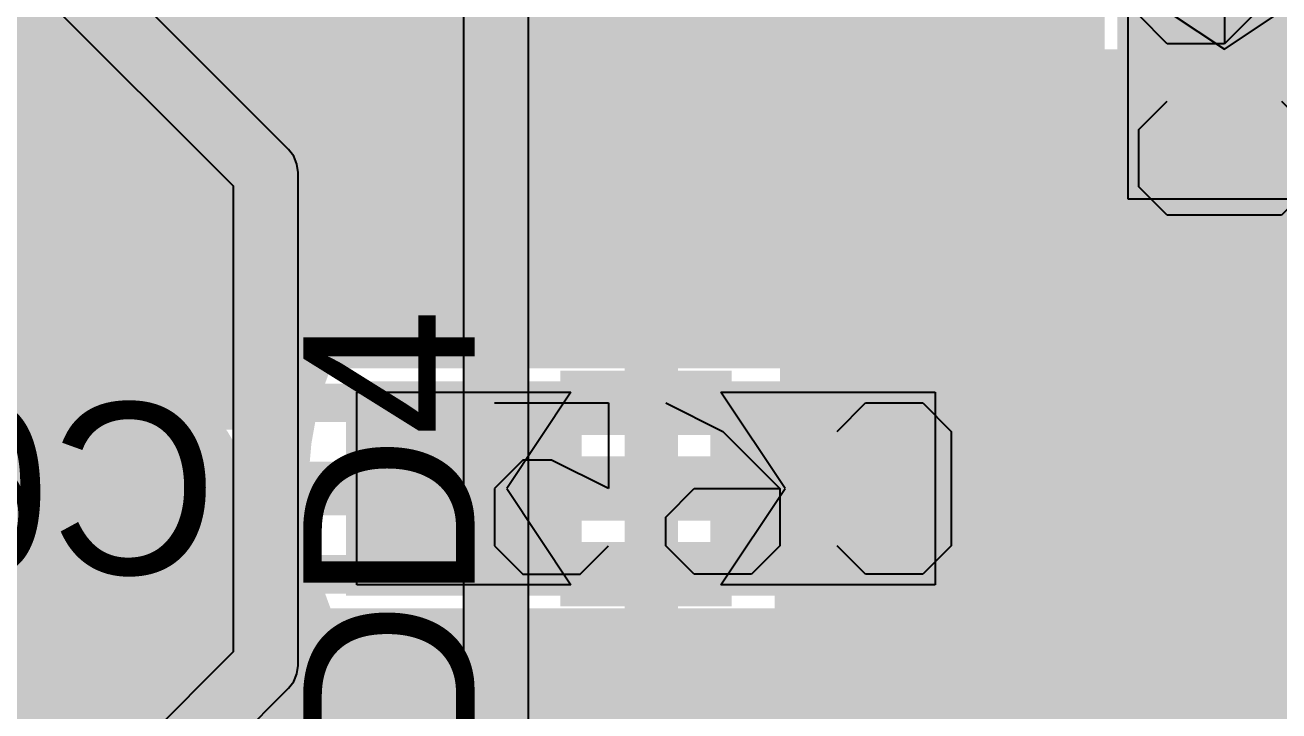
# Model space of a CAD drawing. Header units: millimetres. Extents: x 0.11 to 5.67, y 0.55 to 4.24.
# Drawn here: x 4.4115 to 4.6419, y 2.8519 to 2.9779 of the extents above; entities that cross this region are included whole.
import ezdxf

# ---------------------------------------------------------------- set-up
doc = ezdxf.new("R2010")
doc.units = ezdxf.units.MM
doc.header["$MEASUREMENT"] = 0
for name, color, linetype in [('BottomLayer', 5, 'Continuous'), ('BottomOverlay', 54, 'Continuous'), ('BottomPaste', 16, 'Continuous'), ('BottomSolder', 6, 'Continuous'), ('InternalPlane1', 76, 'Continuous'), ('InternalPlane2', 16, 'Continuous'), ('Mechanical3', 76, 'Continuous'), ('MultiLayer', 9, 'Continuous'), ('TopLayer', 1, 'Continuous'), ('TopOverlay', 2, 'Continuous'), ('TopPaste', 8, 'Continuous'), ('TopSolder', 216, 'Continuous'), ('ViaHoleLayer', 16, 'Continuous')]:
    doc.layers.add(name, color=color, linetype=linetype)

# ---------------------------------------------------------------- blocks, each defined once
blk = doc.blocks.new('QFN48_ISL_189')
at = {"layer": 'TopLayer'}
for points in [[(0.0265749, -0.1732283), (0.1998031, -0.1732283), (0.0265749, -1e-07), (0.1998031, -1e-07)], [(0.0226378, -0.2135823), (0.0305118, -0.2135823), (0.0226378, -0.1860233), (0.0305118, -0.1860233)], [(0.0383858, -0.2135823), (0.0462598, -0.2135823), (0.0383858, -0.1860233), (0.0462598, -0.1860233)], [(0.0541338, -0.2135823), (0.0620078, -0.2135823), (0.0541338, -0.1860233), (0.0620078, -0.1860233)], [(0.0698818, -0.2135823), (0.0777558, -0.2135823), (0.0698818, -0.1860233), (0.0777558, -0.1860233)], [(0.0856298, -0.2135823), (0.0935038, -0.2135823), (0.0856298, -0.1860233), (0.0935038, -0.1860233)], [(0.1013778, -0.2135823), (0.1092518, -0.2135823), (0.1013778, -0.1860233), (0.1092518, -0.1860233)], [(0.1171258, -0.2135823), (0.1249998, -0.2135823), (0.1171258, -0.1860233), (0.1249998, -0.1860233)], [(0.1328738, -0.2135823), (0.1407478, -0.2135823), (0.1328738, -0.1860233), (0.1407478, -0.1860233)]]:
    blk.add_solid(points, dxfattribs=at)
at = {"layer": 'TopPaste'}
for points in [[(0.0265749, -0.1732283), (0.1998031, -0.1732283), (0.0265749, -1e-07), (0.1998031, -1e-07)], [(0.0226378, -0.2135823), (0.0305118, -0.2135823), (0.0226378, -0.1860233), (0.0305118, -0.1860233)], [(0.0383858, -0.2135823), (0.0462598, -0.2135823), (0.0383858, -0.1860233), (0.0462598, -0.1860233)], [(0.0541338, -0.2135823), (0.0620078, -0.2135823), (0.0541338, -0.1860233), (0.0620078, -0.1860233)], [(0.0698818, -0.2135823), (0.0777558, -0.2135823), (0.0698818, -0.1860233), (0.0777558, -0.1860233)], [(0.0856298, -0.2135823), (0.0935038, -0.2135823), (0.0856298, -0.1860233), (0.0935038, -0.1860233)], [(0.1013778, -0.2135823), (0.1092518, -0.2135823), (0.1013778, -0.1860233), (0.1092518, -0.1860233)], [(0.1171258, -0.2135823), (0.1249998, -0.2135823), (0.1171258, -0.1860233), (0.1249998, -0.1860233)], [(0.1328738, -0.2135823), (0.1407478, -0.2135823), (0.1328738, -0.1860233), (0.1407478, -0.1860233)]]:
    blk.add_solid(points, dxfattribs=at)
at = {"layer": 'TopSolder'}
for points in [[(0.0246064, -0.1751968), (0.2017716, -0.1751968), (0.0246064, 0.0019684), (0.2017716, 0.0019684)], [(0.0206693, -0.2155508), (0.0324803, -0.2155508), (0.0206693, -0.1840548), (0.0324803, -0.1840548)], [(0.0364173, -0.2155508), (0.0482283, -0.2155508), (0.0364173, -0.1840548), (0.0482283, -0.1840548)], [(0.0521653, -0.2155508), (0.0639763, -0.2155508), (0.0521653, -0.1840548), (0.0639763, -0.1840548)], [(0.0679133, -0.2155508), (0.0797243, -0.2155508), (0.0679133, -0.1840548), (0.0797243, -0.1840548)], [(0.0836613, -0.2155508), (0.0954723, -0.2155508), (0.0836613, -0.1840548), (0.0954723, -0.1840548)], [(0.0994093, -0.2155508), (0.1112203, -0.2155508), (0.0994093, -0.1840548), (0.1112203, -0.1840548)], [(0.1151573, -0.2155508), (0.1269683, -0.2155508), (0.1151573, -0.1840548), (0.1269683, -0.1840548)], [(0.1309053, -0.2155508), (0.1427163, -0.2155508), (0.1309053, -0.1840548), (0.1427163, -0.1840548)]]:
    blk.add_solid(points, dxfattribs=at)
blk = doc.blocks.new('CC0603_B_214')
at = {"layer": 'BottomLayer'}
for points in [[(-0.0531496, -0.0177165), (-0.0137796, -0.0177165), (-0.0531496, 0.0177165), (-0.0137796, 0.0177165)], [(0.0531495, 0.0177165), (0.0137795, 0.0177165), (0.0531495, -0.0177165), (0.0137795, -0.0177165)]]:
    blk.add_solid(points, dxfattribs=at)
at = {"layer": 'BottomOverlay', "const_width": 0.0070079}
for points in [[(-0.0603075, -0.025576, -0.2011811506940102), (-0.060352, 0.0254697)], [(0.0604228, 0.0254697, -0.2011811506940102), (0.0603783, -0.025576)]]:
    blk.add_lwpolyline(points, format="xyb", dxfattribs=at)
at = {"layer": 'BottomOverlay', "const_width": 0.0035039}
for points in [[(-0.062104, 0.0254697, 1), (-0.0586, 0.0254697, 1)], [(-0.0617166, 0.0255, 1), (-0.0582126, 0.0255, 1)], [(0.0582834, 0.0255, 1), (0.0617874, 0.0255, 1)], [(0.0586708, 0.0254697, 1), (0.0621748, 0.0254697, 1)], [(-0.0620595, -0.025576, 1), (-0.0585555, -0.025576, 1)], [(-0.0617914, -0.0255906, 1), (-0.0582874, -0.0255906, 1)], [(0.0582873, -0.0255906, 1), (0.0617913, -0.0255906, 1)], [(0.0586263, -0.025576, 1), (0.0621303, -0.025576, 1)]]:
    blk.add_lwpolyline(points, format="xyb", close=True, dxfattribs=at)
at = {"layer": 'BottomOverlay', "const_width": 0.0070079}
for points in [[(-0.0599646, 0.0255), (0.0600354, 0.0255)], [(-0.0600394, -0.0255906), (0.0600393, -0.0255906)]]:
    blk.add_lwpolyline(points, dxfattribs=at)
at = {"layer": 'BottomPaste'}
for p, q in [((-0.0531496, -0.0177165), (-0.0531496, 0.0177165)), ((-0.0531496, 0.0177165), (-0.0137796, 0.0177165)), ((-0.0137796, 0.0177165), (-0.0255906, 0)), ((0.0255905, 0), (0.0137795, 0.0177165)), ((0.0137795, 0.0177165), (0.0531495, 0.0177165)), ((0.0531495, 0.0177165), (0.0531495, -0.0177165)), ((-0.0255906, 0), (-0.0137796, -0.0177165)), ((0.0137795, -0.0177165), (0.0255905, 0)), ((-0.0137796, -0.0177165), (-0.0531496, -0.0177165)), ((0.0531495, -0.0177165), (0.0137795, -0.0177165))]:
    blk.add_line(p, q, dxfattribs=at)
at = {"layer": 'BottomSolder'}
for points in [[(-0.0551181, -0.019685), (-0.0118111, -0.019685), (-0.0551181, 0.019685), (-0.0118111, 0.019685)], [(0.055118, 0.019685), (0.011811, 0.019685), (0.055118, -0.019685), (0.011811, -0.019685)]]:
    blk.add_solid(points, dxfattribs=at)
at = {"layer": 'Mechanical3'}
for p, q in [((-0.0561024, 0.0105003), (-0.0508547, 0.015748)), ((-0.0508547, 0.015748), (-0.0403594, 0.015748)), ((-0.0403594, 0.015748), (-0.0351118, 0.0105003)), ((-0.0246165, 0.0105003), (-0.0193688, 0.015748)), ((-0.0193688, 0.015748), (-0.0088735, 0.015748)), ((-0.0088735, 0.015748), (-0.0036259, 0.0105003)), ((0.0121171, 0.015748), (0.0068694, 0.0105003)), ((0.0226124, 0.015748), (0.0121171, 0.015748)), ((0.02786, 0.0105003), (0.0226124, 0.015748)), ((-0.0561024, -0.0104903), (-0.0561024, 0.0105003)), ((-0.0246165, 5e-06), (-0.0246165, 0.0105003)), ((-0.0036259, 0.0105003), (-0.0036259, 0.0052527)), ((0.0068694, 0.0105003), (0.0068694, 0.0052527)), ((0.02786, 0.0052527), (0.02786, 0.0105003)), ((-0.0036259, 0.0052527), (-0.0088735, 5e-06)), ((0.0068694, 0.0052527), (0.0121171, 5e-06)), ((0.0226124, 5e-06), (0.02786, 0.0052527)), ((-0.0141212, -0.0104903), (-0.0246165, 5e-06)), ((-0.0088735, 5e-06), (-0.0246165, 5e-06)), ((0.0121171, 5e-06), (0.0068694, -0.0052426)), ((0.0121171, 5e-06), (0.0226124, 5e-06)), ((0.02786, -0.0052426), (0.0226124, 5e-06)), ((0.0068694, -0.0052426), (0.0068694, -0.0104903)), ((0.02786, -0.0104903), (0.02786, -0.0052426)), ((-0.0508547, -0.0157379), (-0.0561024, -0.0104903)), ((-0.0351118, -0.0104903), (-0.0403594, -0.0157379)), ((-0.0036259, -0.0157379), (-0.0141212, -0.0104903)), ((0.0068694, -0.0104903), (0.0121171, -0.0157379)), ((0.0226124, -0.0157379), (0.02786, -0.0104903)), ((-0.0403594, -0.0157379), (-0.0508547, -0.0157379)), ((0.0121171, -0.0157379), (0.0226124, -0.0157379))]:
    blk.add_line(p, q, dxfattribs=at)
blk = doc.blocks.new('CC0603_B_217')
at = {"layer": 'BottomLayer'}
for points in [[(-0.0531496, -0.0177165), (-0.0137796, -0.0177165), (-0.0531496, 0.0177165), (-0.0137796, 0.0177165)], [(0.0531495, 0.0177165), (0.0137795, 0.0177165), (0.0531495, -0.0177165), (0.0137795, -0.0177165)]]:
    blk.add_solid(points, dxfattribs=at)
at = {"layer": 'BottomOverlay', "const_width": 0.0070079}
for points in [[(-0.0603075, -0.025576, -0.2011811506940101), (-0.060352, 0.0254697)], [(0.0604228, 0.0254697, -0.2011811506940102), (0.0603783, -0.025576)]]:
    blk.add_lwpolyline(points, format="xyb", dxfattribs=at)
at = {"layer": 'BottomOverlay', "const_width": 0.0035039}
for points in [[(-0.062104, 0.0254697, 1), (-0.0586, 0.0254697, 1)], [(-0.0617166, 0.0255, 1), (-0.0582126, 0.0255, 1)], [(0.0582834, 0.0255, 1), (0.0617874, 0.0255, 1)], [(0.0586708, 0.0254697, 1), (0.0621748, 0.0254697, 1)], [(-0.0620595, -0.025576, 1), (-0.0585555, -0.025576, 1)], [(-0.0617914, -0.0255906, 1), (-0.0582874, -0.0255906, 1)], [(0.0582873, -0.0255906, 1), (0.0617913, -0.0255906, 1)], [(0.0586263, -0.025576, 1), (0.0621303, -0.025576, 1)]]:
    blk.add_lwpolyline(points, format="xyb", close=True, dxfattribs=at)
at = {"layer": 'BottomOverlay', "const_width": 0.0070079}
for points in [[(0.0600354, 0.0255), (-0.0599646, 0.0255)], [(0.0600393, -0.0255906), (-0.0600394, -0.0255906)]]:
    blk.add_lwpolyline(points, dxfattribs=at)
at = {"layer": 'BottomPaste'}
for p, q in [((-0.0531496, -0.0177165), (-0.0531496, 0.0177165)), ((-0.0531496, 0.0177165), (-0.0137796, 0.0177165)), ((-0.0137796, 0.0177165), (-0.0255906, 0)), ((0.0255905, 0), (0.0137795, 0.0177165)), ((0.0137795, 0.0177165), (0.0531495, 0.0177165)), ((0.0531495, 0.0177165), (0.0531495, -0.0177165)), ((-0.0255906, 0), (-0.0137796, -0.0177165)), ((0.0137795, -0.0177165), (0.0255905, 0)), ((-0.0137796, -0.0177165), (-0.0531496, -0.0177165)), ((0.0531495, -0.0177165), (0.0137795, -0.0177165))]:
    blk.add_line(p, q, dxfattribs=at)
at = {"layer": 'BottomSolder'}
for points in [[(-0.0551181, -0.019685), (-0.0118111, -0.019685), (-0.0551181, 0.019685), (-0.0118111, 0.019685)], [(0.055118, 0.019685), (0.011811, 0.019685), (0.055118, -0.019685), (0.011811, -0.019685)]]:
    blk.add_solid(points, dxfattribs=at)
at = {"layer": 'Mechanical3'}
for p, q in [((-0.0561024, 0.0105003), (-0.0508547, 0.015748)), ((-0.0508547, 0.015748), (-0.0403594, 0.015748)), ((-0.0403594, 0.015748), (-0.0351118, 0.0105003)), ((-0.0246165, 0.0105003), (-0.0193688, 0.015748)), ((-0.0193688, 0.015748), (-0.0088735, 0.015748)), ((-0.0088735, 0.015748), (-0.0036259, 0.0105003)), ((0.0121171, 0.015748), (0.0068694, 0.0105003)), ((0.0226124, 0.015748), (0.0121171, 0.015748)), ((0.02786, 0.0105003), (0.0226124, 0.015748)), ((-0.0561024, -0.0104903), (-0.0561024, 0.0105003)), ((-0.0246165, 5e-06), (-0.0246165, 0.0105003)), ((-0.0036259, 0.0105003), (-0.0036259, 0.0052527)), ((0.02786, 5e-06), (0.02786, 0.0105003)), ((-0.0036259, 0.0052527), (-0.0088735, 5e-06)), ((-0.0141212, -0.0104903), (-0.0246165, 5e-06)), ((-0.0088735, 5e-06), (-0.0246165, 5e-06)), ((0.0068694, -0.0157379), (0.0068694, 5e-06)), ((0.0068694, 5e-06), (0.0173647, -0.0052426)), ((0.0226124, -0.0052426), (0.02786, 5e-06)), ((0.0173647, -0.0052426), (0.0226124, -0.0052426)), ((-0.0508547, -0.0157379), (-0.0561024, -0.0104903)), ((-0.0351118, -0.0104903), (-0.0403594, -0.0157379)), ((-0.0036259, -0.0157379), (-0.0141212, -0.0104903)), ((-0.0403594, -0.0157379), (-0.0508547, -0.0157379)), ((0.02786, -0.0157379), (0.0068694, -0.0157379))]:
    blk.add_line(p, q, dxfattribs=at)
blk = doc.blocks.new('CC0603_B_225')
at = {"layer": 'BottomLayer'}
for points in [[(-0.0531496, -0.0177165), (-0.0137796, -0.0177165), (-0.0531496, 0.0177165), (-0.0137796, 0.0177165)], [(0.0531495, 0.0177165), (0.0137795, 0.0177165), (0.0531495, -0.0177165), (0.0137795, -0.0177165)]]:
    blk.add_solid(points, dxfattribs=at)
at = {"layer": 'BottomOverlay', "const_width": 0.0070079}
for points in [[(-0.0603075, -0.025576, -0.2011811506940102), (-0.060352, 0.0254697)], [(0.0604228, 0.0254697, -0.2011811506940102), (0.0603783, -0.025576)]]:
    blk.add_lwpolyline(points, format="xyb", dxfattribs=at)
at = {"layer": 'BottomOverlay', "const_width": 0.0035039}
for points in [[(-0.062104, 0.0254697, 1), (-0.0586, 0.0254697, 1)], [(-0.0617166, 0.0255, 1), (-0.0582126, 0.0255, 1)], [(0.0582834, 0.0255, 1), (0.0617874, 0.0255, 1)], [(0.0586708, 0.0254697, 1), (0.0621748, 0.0254697, 1)], [(-0.0620595, -0.025576, 1), (-0.0585555, -0.025576, 1)], [(-0.0617914, -0.0255906, 1), (-0.0582874, -0.0255906, 1)], [(0.0582873, -0.0255906, 1), (0.0617913, -0.0255906, 1)], [(0.0586263, -0.025576, 1), (0.0621303, -0.025576, 1)]]:
    blk.add_lwpolyline(points, format="xyb", close=True, dxfattribs=at)
at = {"layer": 'BottomOverlay', "const_width": 0.0070079}
for points in [[(-0.0599646, 0.0255), (0.0600354, 0.0255)], [(-0.0600394, -0.0255906), (0.0600393, -0.0255906)]]:
    blk.add_lwpolyline(points, dxfattribs=at)
at = {"layer": 'BottomPaste'}
for p, q in [((-0.0531496, -0.0177165), (-0.0531496, 0.0177165)), ((-0.0531496, 0.0177165), (-0.0137796, 0.0177165)), ((-0.0137796, 0.0177165), (-0.0255906, 0)), ((0.0255905, 0), (0.0137795, 0.0177165)), ((0.0137795, 0.0177165), (0.0531495, 0.0177165)), ((0.0531495, 0.0177165), (0.0531495, -0.0177165)), ((-0.0255906, 0), (-0.0137796, -0.0177165)), ((0.0137795, -0.0177165), (0.0255905, 0)), ((-0.0137796, -0.0177165), (-0.0531496, -0.0177165)), ((0.0531495, -0.0177165), (0.0137795, -0.0177165))]:
    blk.add_line(p, q, dxfattribs=at)
at = {"layer": 'BottomSolder'}
for points in [[(-0.0551181, -0.019685), (-0.0118111, -0.019685), (-0.0551181, 0.019685), (-0.0118111, 0.019685)], [(0.055118, 0.019685), (0.011811, 0.019685), (0.055118, -0.019685), (0.011811, -0.019685)]]:
    blk.add_solid(points, dxfattribs=at)
at = {"layer": 'Mechanical3'}
for p, q in [((-0.0561024, 0.0105003), (-0.0508547, 0.015748)), ((-0.0508547, 0.015748), (-0.0403594, 0.015748)), ((-0.0403594, 0.015748), (-0.0351118, 0.0105003)), ((-0.0193688, 0.015748), (-0.0246165, 0.0105003)), ((-0.0088735, 0.015748), (-0.0193688, 0.015748)), ((-0.0036259, 0.0105003), (-0.0088735, 0.015748)), ((0.0068694, 0.0105003), (0.0068694, 0.015748)), ((-0.0561024, -0.0104903), (-0.0561024, 0.0105003)), ((-0.0036259, 5e-06), (-0.0036259, 0.0105003)), ((0.02786, -0.0104903), (0.0068694, 0.0105003)), ((-0.0246165, -0.0157379), (-0.0246165, 5e-06)), ((-0.0246165, 5e-06), (-0.0141212, -0.0052426)), ((-0.0088735, -0.0052426), (-0.0036259, 5e-06)), ((-0.0141212, -0.0052426), (-0.0088735, -0.0052426)), ((-0.0508547, -0.0157379), (-0.0561024, -0.0104903)), ((-0.0351118, -0.0104903), (-0.0403594, -0.0157379)), ((0.02786, -0.0157379), (0.02786, -0.0104903)), ((-0.0403594, -0.0157379), (-0.0508547, -0.0157379)), ((-0.0036259, -0.0157379), (-0.0246165, -0.0157379)), ((0.0068694, -0.0157379), (0.02786, -0.0157379))]:
    blk.add_line(p, q, dxfattribs=at)

msp = doc.modelspace()

# ---------------------------------------------------------------- linework, layer by layer
at = {"layer": 'BottomLayer'}
for points, const_width in [([(4.6023622, 2.9340551), (4.6023622, 2.9970473)], 0.007874), ([(4.6318898, 2.9655512), (4.6318898, 2.9931102)], 0.007874), ([(2.5854925, 2.9753861), (4.6023622, 2.9753861)], 0.007874), ([(4.6299213, 2.9635827), (4.6318898, 2.9655512)], 0.019685), ([(4.6318898, 2.9655512), (4.6801181, 2.9655512)], 0.019685), ([(4.5649607, 2.9399607), (4.5885827, 2.9635827)], 0.019685), ([(4.5885827, 2.9635827), (4.6299213, 2.9635827)], 0.019685), ([(3.6259843, 2.9675121), (4.6023622, 2.9675121)], 0.007874), ([(4.6062993, 2.9655512), (4.6318898, 2.9655512)], 0.007874), ([(4.6318898, 2.9655512), (4.6574803, 2.9655512)], 0.007874), ([(4.6318898, 2.9379922), (4.6318898, 2.9655512)], 0.007874), ([(3.6259843, 2.9596381), (4.6023622, 2.9596381)], 0.007874), ([(3.6259843, 2.9517641), (4.6023622, 2.9517641)], 0.007874), ([(4.5649607, 2.8986222), (4.5649607, 2.9399607)], 0.019685), ([(3.6259843, 2.9438901), (4.6023622, 2.9438901)], 0.007874), ([(3.6259843, 2.9360161), (4.6023622, 2.9360161)], 0.007874), ([(4.6023622, 2.9340551), (4.6614174, 2.9340551)], 0.007874), ([(3.6259843, 2.9281421), (4.757874, 2.9281421)], 0.007874), ([(4.4586614, 2.9242127), (4.5255906, 2.9242127)], 0.007874), ([(4.4586614, 2.9109982), (4.4586614, 2.9242127)], 0.007874), ([(4.5255906, 2.8612205), (4.5255906, 2.9242127)], 0.007874), ([(3.6259843, 2.9202681), (4.4586614, 2.9202681)], 0.007874), ([(4.527559, 2.9222442), (4.5905512, 2.9222442)], 0.007874), ([(4.527559, 2.863189), (4.527559, 2.9222442)], 0.007874), ([(4.5905512, 2.863189), (4.5905512, 2.9222442)], 0.007874), ([(4.5905512, 2.9202681), (4.757874, 2.9202681)], 0.007874), ([(4.5590551, 2.8927166), (4.5590551, 2.9183071)], 0.007874), ([(3.8026216, 2.9123941), (4.4173051, 2.9123941)], 0.007874), ([(4.4370255, 2.9123941), (4.4586614, 2.9123941)], 0.007874), ([(4.5905512, 2.9123941), (4.757874, 2.9123941)], 0.007874), ([(4.4446341, 2.9074802), (4.4511201, 2.9074802)], 0.007874), ([(4.5590551, 2.8927166), (4.5649607, 2.8986222)], 0.019685), ([(4.5905512, 2.9045201), (4.757874, 2.9045201)], 0.007874), ([(4.5590551, 2.8297244), (4.5590551, 2.8927166)], 0.019685), ([(4.5905512, 2.8966461), (4.757874, 2.8966461)], 0.007874), ([(4.4586613, 2.8887795), (4.4625984, 2.8927166)], 0.0098425), ([(4.4625984, 2.8927166), (4.492126, 2.8927166)], 0.0098425), ([(4.5314961, 2.8927166), (4.5590551, 2.8927166)], 0.007874), ([(4.5590551, 2.8927166), (4.5866141, 2.8927166)], 0.007874), ([(4.5590551, 2.8671261), (4.5590551, 2.8927166)], 0.007874), ([(4.4271653, 2.8887795), (4.4586613, 2.8887795)], 0.0098425), ([(4.5905512, 2.8887721), (4.757874, 2.8887721)], 0.007874), ([(4.5905512, 2.8808981), (4.757874, 2.8808981)], 0.007874), ([(4.5905512, 2.8730241), (4.7559055, 2.8730241)], 0.007874), ([(4.4446341, 2.8700788), (4.4586613, 2.8700788)], 0.007874), ([(4.4586614, 2.8612205), (4.4586614, 2.8700788)], 0.007874), ([(3.9061565, 2.8651501), (4.4173406, 2.8651501)], 0.007874), ([(4.43699, 2.8651501), (4.4586614, 2.8651501)], 0.007874), ([(4.5905512, 2.8651501), (4.7559055, 2.8651501)], 0.007874), ([(4.527559, 2.863189), (4.5905512, 2.863189)], 0.007874), ([(4.4586614, 2.8612205), (4.5255906, 2.8612205)], 0.007874), ([(4.6181102, 2.8612205), (4.6771654, 2.8612205)], 0.007874), ([(4.6181102, 2.7982283), (4.6181102, 2.8612205)], 0.007874), ([(3.9109491, 2.8572761), (4.6181102, 2.8572761)], 0.007874), ([(3.9138414, 2.8494021), (4.6181102, 2.8494021)], 0.007874)]:
    msp.add_lwpolyline(points, dxfattribs=dict(at, const_width=const_width))
for points, const_width in [([(4.6003937, 2.9753861, 1), (4.6043307, 2.9753861, 1)], 0.003937), ([(4.6269686, 2.9655512, 1), (4.636811, 2.9655512, 1)], 0.0098425), ([(4.6269686, 2.9655512, 1), (4.636811, 2.9655512, 1)], 0.0098425), ([(4.5836615, 2.9635827, 1), (4.5935039, 2.9635827, 1)], 0.0098425), ([(4.5836615, 2.9635827, 1), (4.5935039, 2.9635827, 1)], 0.0098425), ([(4.6250001, 2.9635827, 1), (4.6348425, 2.9635827, 1)], 0.0098425), ([(4.6250001, 2.9635827, 1), (4.6348425, 2.9635827, 1)], 0.0098425), ([(4.5580709, 2.9596457, 1), (4.5698819, 2.9596457, 1)], 0.011811), ([(4.6003937, 2.9675121, 1), (4.6043307, 2.9675121, 1)], 0.003937), ([(4.6043308, 2.9655512, 1), (4.6082678, 2.9655512, 1)], 0.003937), ([(4.6299213, 2.9655512, 1), (4.6338583, 2.9655512, 1)], 0.003937), ([(4.6299213, 2.9655512, 1), (4.6338583, 2.9655512, 1)], 0.003937), ([(4.6299213, 2.9655512, 1), (4.6338583, 2.9655512, 1)], 0.003937), ([(4.6299213, 2.9655512, 1), (4.6338583, 2.9655512, 1)], 0.003937), ([(4.6003937, 2.9596381, 1), (4.6043307, 2.9596381, 1)], 0.003937), ([(4.6003937, 2.9517641, 1), (4.6043307, 2.9517641, 1)], 0.003937), ([(4.5600395, 2.9399607, 1), (4.5698819, 2.9399607, 1)], 0.0098425), ([(4.5600395, 2.9399607, 1), (4.5698819, 2.9399607, 1)], 0.0098425), ([(4.6003937, 2.9438901, 1), (4.6043307, 2.9438901, 1)], 0.003937), ([(4.6299213, 2.9379922, 1), (4.6338583, 2.9379922, 1)], 0.003937), ([(4.6003937, 2.9360161, 1), (4.6043307, 2.9360161, 1)], 0.003937), ([(4.6003937, 2.9340551, 1), (4.6043307, 2.9340551, 1)], 0.003937), ([(4.6003937, 2.9340551, 1), (4.6043307, 2.9340551, 1)], 0.003937), ([(4.4566929, 2.9242127, 1), (4.4606299, 2.9242127, 1)], 0.003937), ([(4.4566929, 2.9242127, 1), (4.4606299, 2.9242127, 1)], 0.003937), ([(4.5236221, 2.9242127, 1), (4.5275591, 2.9242127, 1)], 0.003937), ([(4.5236221, 2.9242127, 1), (4.5275591, 2.9242127, 1)], 0.003937), ([(4.4566929, 2.9202681, 1), (4.4606299, 2.9202681, 1)], 0.003937), ([(4.5255905, 2.9222442, 1), (4.5295275, 2.9222442, 1)], 0.003937), ([(4.5255905, 2.9222442, 1), (4.5295275, 2.9222442, 1)], 0.003937), ([(4.5885827, 2.9222442, 1), (4.5925197, 2.9222442, 1)], 0.003937), ([(4.5885827, 2.9222442, 1), (4.5925197, 2.9222442, 1)], 0.003937), ([(4.5885827, 2.9202681, 1), (4.5925197, 2.9202681, 1)], 0.003937), ([(4.5570866, 2.9183071, 1), (4.5610236, 2.9183071, 1)], 0.003937), ([(4.4153366, 2.9123941, 1), (4.4192736, 2.9123941, 1)], 0.003937), ([(4.435057, 2.9123941, 1), (4.438994, 2.9123941, 1)], 0.003937), ([(4.4566929, 2.9123941, 1), (4.4606299, 2.9123941, 1)], 0.003937), ([(4.4566929, 2.9109982, 1), (4.4606299, 2.9109982, 1)], 0.003937), ([(4.4566929, 2.9109982, 1), (4.4606299, 2.9109982, 1)], 0.003937), ([(4.4566929, 2.9109982, 1), (4.4606299, 2.9109982, 1)], 0.003937), ([(4.5885827, 2.9123941, 1), (4.5925197, 2.9123941, 1)], 0.003937), ([(4.4426656, 2.9074802, 1), (4.4466026, 2.9074802, 1)], 0.003937), ([(4.4426656, 2.9074802, 1), (4.4466026, 2.9074802, 1)], 0.003937), ([(4.4491516, 2.9074802, 1), (4.4530886, 2.9074802, 1)], 0.003937), ([(4.4491516, 2.9074802, 1), (4.4530886, 2.9074802, 1)], 0.003937), ([(4.4491516, 2.9074802, 1), (4.4530886, 2.9074802, 1)], 0.003937), ([(4.5600395, 2.8986222, 1), (4.5698819, 2.8986222, 1)], 0.0098425), ([(4.5600395, 2.8986222, 1), (4.5698819, 2.8986222, 1)], 0.0098425), ([(4.5885827, 2.9045201, 1), (4.5925197, 2.9045201, 1)], 0.003937), ([(4.5541339, 2.8927166, 1), (4.5639763, 2.8927166, 1)], 0.0098425), ([(4.5541339, 2.8927166, 1), (4.5639763, 2.8927166, 1)], 0.0098425), ([(4.4212598, 2.8887795, 1), (4.4330708, 2.8887795, 1)], 0.011811), ([(4.5885827, 2.8966461, 1), (4.5925197, 2.8966461, 1)], 0.003937), ([(4.4601378, 2.8927166, 1), (4.465059, 2.8927166, 1)], 0.0049212), ([(4.4601378, 2.8927166, 1), (4.465059, 2.8927166, 1)], 0.0049212), ([(4.4896654, 2.8927166, 1), (4.4945866, 2.8927166, 1)], 0.0049212), ([(4.5295276, 2.8927166, 1), (4.5334646, 2.8927166, 1)], 0.003937), ([(4.5570866, 2.8927166, 1), (4.5610236, 2.8927166, 1)], 0.003937), ([(4.5570866, 2.8927166, 1), (4.5610236, 2.8927166, 1)], 0.003937), ([(4.5570866, 2.8927166, 1), (4.5610236, 2.8927166, 1)], 0.003937), ([(4.5570866, 2.8927166, 1), (4.5610236, 2.8927166, 1)], 0.003937), ([(4.5846456, 2.8927166, 1), (4.5885826, 2.8927166, 1)], 0.003937), ([(4.632874, 2.8838583, 1), (4.644685, 2.8838583, 1)], 0.011811), ([(4.4247047, 2.8887795, 1), (4.4296259, 2.8887795, 1)], 0.0049212), ([(4.4562007, 2.8887795, 1), (4.4611219, 2.8887795, 1)], 0.0049212), ([(4.4562007, 2.8887795, 1), (4.4611219, 2.8887795, 1)], 0.0049212), ([(4.5885827, 2.8887721, 1), (4.5925197, 2.8887721, 1)], 0.003937), ([(4.5885827, 2.8808981, 1), (4.5925197, 2.8808981, 1)], 0.003937), ([(4.5885827, 2.8730241, 1), (4.5925197, 2.8730241, 1)], 0.003937), ([(4.4426656, 2.8700788, 1), (4.4466026, 2.8700788, 1)], 0.003937), ([(4.4426656, 2.8700788, 1), (4.4466026, 2.8700788, 1)], 0.003937), ([(4.4566928, 2.8700788, 1), (4.4606298, 2.8700788, 1)], 0.003937), ([(4.4566929, 2.8700788, 1), (4.4606299, 2.8700788, 1)], 0.003937), ([(4.5570866, 2.8671261, 1), (4.5610236, 2.8671261, 1)], 0.003937), ([(4.4153721, 2.8651501, 1), (4.4193091, 2.8651501, 1)], 0.003937), ([(4.4350215, 2.8651501, 1), (4.4389585, 2.8651501, 1)], 0.003937), ([(4.4566929, 2.8651501, 1), (4.4606299, 2.8651501, 1)], 0.003937), ([(4.5885827, 2.8651501, 1), (4.5925197, 2.8651501, 1)], 0.003937), ([(4.5255905, 2.863189, 1), (4.5295275, 2.863189, 1)], 0.003937), ([(4.5255905, 2.863189, 1), (4.5295275, 2.863189, 1)], 0.003937), ([(4.5885827, 2.863189, 1), (4.5925197, 2.863189, 1)], 0.003937), ([(4.5885827, 2.863189, 1), (4.5925197, 2.863189, 1)], 0.003937), ([(4.4566929, 2.8612205, 1), (4.4606299, 2.8612205, 1)], 0.003937), ([(4.4566929, 2.8612205, 1), (4.4606299, 2.8612205, 1)], 0.003937), ([(4.5236221, 2.8612205, 1), (4.5275591, 2.8612205, 1)], 0.003937), ([(4.5236221, 2.8612205, 1), (4.5275591, 2.8612205, 1)], 0.003937), ([(4.6161417, 2.8612205, 1), (4.6200787, 2.8612205, 1)], 0.003937), ([(4.6161417, 2.8612205, 1), (4.6200787, 2.8612205, 1)], 0.003937), ([(4.6161417, 2.8572761, 1), (4.6200787, 2.8572761, 1)], 0.003937), ([(4.6161417, 2.8494021, 1), (4.6200787, 2.8494021, 1)], 0.003937)]:
    msp.add_lwpolyline(points, format="xyb", close=True, dxfattribs=dict(at, const_width=const_width))
at = {"layer": 'BottomLayer', "const_width": 0.007874}
for points in [[(4.4446341, 2.8700788, -2.302547931672621), (4.4446341, 2.9074802)], [(4.4511201, 2.9074802, -0.1126582781793858), (4.4586614, 2.9109982)], [(4.4511201, 2.9074802, -0.1126582781793858), (4.4586614, 2.9109982)]]:
    msp.add_lwpolyline(points, format="xyb", dxfattribs=at)
at = {"layer": 'InternalPlane1', "const_width": 0.0259055}
msp.add_lwpolyline([(4.4142126, 2.8887795, 1), (4.440118, 2.8887795, 1)], format="xyb", close=True, dxfattribs=at)
at = {"layer": 'InternalPlane2'}
for p, q in [((4.492075, 2.9911418), (4.492075, 2.9045276)), ((4.4599206, 2.9549993), (4.4252478, 2.9896721)), ((4.503988, 2.9045276), (4.503988, 2.9886745)), ((4.4150794, 2.9829929), (4.4497522, 2.9483201)), ((4.4608672, 2.9537657), (4.4599206, 2.9549993)), ((4.4614622, 2.9523291), (4.4608672, 2.9537657)), ((4.4616652, 2.9507874), (4.4614622, 2.9523291)), ((4.4616652, 2.8602363), (4.4616652, 2.9507874)), ((4.4497522, 2.9483201), (4.4497522, 2.8627036)), ((4.492075, 2.9045276), (4.492075, 2.7942914)), ((4.503988, 2.7967587), (4.503988, 2.9045276)), ((4.4497522, 2.8627036), (4.3678353, 2.7807867)), ((4.4614623, 2.8586946), (4.4616652, 2.8602363)), ((4.4599206, 2.8560244), (4.4608672, 2.8572581)), ((4.4608672, 2.8572581), (4.4614623, 2.8586946)), ((4.3780037, 2.7741075), (4.4599206, 2.8560244))]:
    msp.add_line(p, q, dxfattribs=at)
at = {"layer": 'InternalPlane2', "const_width": 0.011811}
for points in [[(4.4980315, 2.9045276), (4.4980315, 2.9911418)], [(4.4192913, 2.9872048), (4.4557087, 2.9507874)], [(4.4557087, 2.8602363), (4.4557087, 2.9507874)], [(4.4980315, 2.7942914), (4.4980315, 2.9045276)], [(4.3720472, 2.7765748), (4.4557087, 2.8602363)]]:
    msp.add_lwpolyline(points, dxfattribs=at)
at = {"layer": 'InternalPlane2'}
for points, const_width in [([(4.5510237, 2.9596457, 1), (4.5769291, 2.9596457, 1)], 0.0259055), ([(4.452756, 2.9507874, 1), (4.4586614, 2.9507874, 1)], 0.0059055), ([(4.452756, 2.9507874, 1), (4.4586614, 2.9507874, 1)], 0.0059055), ([(4.4950788, 2.9045276, 1), (4.5009842, 2.9045276, 1)], 0.0059055), ([(4.4950788, 2.9045276, 1), (4.5009842, 2.9045276, 1)], 0.0059055), ([(4.6258268, 2.8838583, 1), (4.6517322, 2.8838583, 1)], 0.0259055), ([(4.452756, 2.8602363, 1), (4.4586614, 2.8602363, 1)], 0.0059055), ([(4.452756, 2.8602363, 1), (4.4586614, 2.8602363, 1)], 0.0059055)]:
    msp.add_lwpolyline(points, format="xyb", close=True, dxfattribs=dict(at, const_width=const_width))
at = {"layer": 'MultiLayer', "const_width": 0.011811}
for points in [[(4.5580709, 2.9596457, 1), (4.5698819, 2.9596457, 1)], [(4.4212598, 2.8887795, 1), (4.4330708, 2.8887795, 1)], [(4.632874, 2.8838583, 1), (4.644685, 2.8838583, 1)]]:
    msp.add_lwpolyline(points, format="xyb", close=True, dxfattribs=at)
at = {"layer": 'TopLayer'}
for points, const_width in [([(4.3602362, 3.050197), (4.4350395, 2.9753937)], 0.0098425), ([(4.3520823, 3.0305119), (4.4268856, 2.9557086)], 0.0098425), ([(4.3443362, 3.0118112), (4.4136622, 2.9424852)], 0.007874), ([(4.4704725, 2.9950787), (4.4940945, 2.9714567)], 0.0070866), ([(4.4350395, 2.9753937), (4.4547245, 2.9557087)], 0.0070866), ([(4.4940945, 2.9714567), (4.5255909, 2.9714567)], 0.0070866), ([(4.4268856, 2.9557086), (4.4426335, 2.9399607)], 0.0070866), ([(4.4547245, 2.9557087), (4.5255909, 2.9557087)], 0.0070866), ([(4.3772021, 2.9438901), (4.4122573, 2.9438901)], 0.007874), ([(4.3792227, 2.9415355), (4.4146856, 2.9415355)], 0.007874), ([(4.4426335, 2.9399607), (4.5255909, 2.9399607)], 0.0070866), ([(4.3720473, 2.9242127), (4.5255909, 2.9242127)], 0.0070866), ([(4.3572006, 2.9112206), (4.43479, 2.9112206)], 0.0070866), ([(4.43479, 2.9112206), (4.4375459, 2.9084647)], 0.0070866), ([(4.4375459, 2.9084647), (4.5255909, 2.9084647)], 0.0070866), ([(4.4348311, 2.8927166), (4.4348312, 2.8927167)], 0.0070866), ([(4.4348312, 2.8927167), (4.5255909, 2.8927167)], 0.0070866), ([(4.401225, 2.8799213), (4.4169731, 2.8641732)], 0.0098425), ([(4.4373575, 2.8641732), (4.4501528, 2.8769685)], 0.0098425), ([(4.4501528, 2.8769685), (4.450153, 2.8769687)], 0.0070866), ([(4.450153, 2.8769687), (4.5255909, 2.8769687)], 0.0070866), ([(4.4169731, 2.8641732), (4.4373575, 2.8641732)], 0.0098425), ([(4.3938866, 2.8622048), (4.4096347, 2.8464567)], 0.0098425), ([(4.4555226, 2.8572834), (4.4594599, 2.8612207)], 0.0070866), ([(4.4594599, 2.8612207), (4.5255909, 2.8612207)], 0.0070866), ([(4.4446959, 2.8464567), (4.4555226, 2.8572834)], 0.0098425)]:
    msp.add_lwpolyline(points, dxfattribs=dict(at, const_width=const_width))
for points, const_width in [([(4.4325789, 2.9753937, 1), (4.4375001, 2.9753937, 1)], 0.0049212), ([(4.4332679, 2.9753937, 1), (4.4368111, 2.9753937, 1)], 0.0035433), ([(4.4923229, 2.9714567, 1), (4.4958661, 2.9714567, 1)], 0.0035433), ([(4.4923229, 2.9714567, 1), (4.4958661, 2.9714567, 1)], 0.0035433), ([(4.5238193, 2.9714567, 1), (4.5273625, 2.9714567, 1)], 0.0035433), ([(4.5580709, 2.9596457, 1), (4.5698819, 2.9596457, 1)], 0.011811), ([(4.424425, 2.9557086, 1), (4.4293462, 2.9557086, 1)], 0.0049212), ([(4.425114, 2.9557086, 1), (4.4286572, 2.9557086, 1)], 0.0035433), ([(4.4529529, 2.9557087, 1), (4.4564961, 2.9557087, 1)], 0.0035433), ([(4.4529529, 2.9557087, 1), (4.4564961, 2.9557087, 1)], 0.0035433), ([(4.5238193, 2.9557087, 1), (4.5273625, 2.9557087, 1)], 0.0035433), ([(4.4102888, 2.9438901, 1), (4.4142258, 2.9438901, 1)], 0.003937), ([(4.4116937, 2.9424852, 1), (4.4156307, 2.9424852, 1)], 0.003937), ([(4.4127171, 2.9415355, 1), (4.4166541, 2.9415355, 1)], 0.003937), ([(4.4408619, 2.9399607, 1), (4.4444051, 2.9399607, 1)], 0.0035433), ([(4.4408619, 2.9399607, 1), (4.4444051, 2.9399607, 1)], 0.0035433), ([(4.5238193, 2.9399607, 1), (4.5273625, 2.9399607, 1)], 0.0035433), ([(4.5238193, 2.9242127, 1), (4.5273625, 2.9242127, 1)], 0.0035433), ([(4.4330184, 2.9112206, 1), (4.4365616, 2.9112206, 1)], 0.0035433), ([(4.4330184, 2.9112206, 1), (4.4365616, 2.9112206, 1)], 0.0035433), ([(4.4357743, 2.9084647, 1), (4.4393175, 2.9084647, 1)], 0.0035433), ([(4.4357743, 2.9084647, 1), (4.4393175, 2.9084647, 1)], 0.0035433), ([(4.5238193, 2.9084647, 1), (4.5273625, 2.9084647, 1)], 0.0035433), ([(4.4212598, 2.8887795, 1), (4.4330708, 2.8887795, 1)], 0.011811), ([(4.4330595, 2.8927166, 1), (4.4366027, 2.8927166, 1)], 0.0035433), ([(4.4330596, 2.8927167, 1), (4.4366028, 2.8927167, 1)], 0.0035433), ([(4.4330596, 2.8927167, 1), (4.4366028, 2.8927167, 1)], 0.0035433), ([(4.5238193, 2.8927167, 1), (4.5273625, 2.8927167, 1)], 0.0035433), ([(4.632874, 2.8838583, 1), (4.644685, 2.8838583, 1)], 0.011811), ([(4.4476922, 2.8769685, 1), (4.4526134, 2.8769685, 1)], 0.0049212), ([(4.4483812, 2.8769685, 1), (4.4519244, 2.8769685, 1)], 0.0035433), ([(4.4483814, 2.8769687, 1), (4.4519246, 2.8769687, 1)], 0.0035433), ([(4.4483814, 2.8769687, 1), (4.4519246, 2.8769687, 1)], 0.0035433), ([(4.5238193, 2.8769687, 1), (4.5273625, 2.8769687, 1)], 0.0035433), ([(4.4145125, 2.8641732, 1), (4.4194337, 2.8641732, 1)], 0.0049212), ([(4.4145125, 2.8641732, 1), (4.4194337, 2.8641732, 1)], 0.0049212), ([(4.4348969, 2.8641732, 1), (4.4398181, 2.8641732, 1)], 0.0049212), ([(4.4348969, 2.8641732, 1), (4.4398181, 2.8641732, 1)], 0.0049212), ([(4.4576883, 2.8612207, 1), (4.4612315, 2.8612207, 1)], 0.0035433), ([(4.4576883, 2.8612207, 1), (4.4612315, 2.8612207, 1)], 0.0035433), ([(4.5238193, 2.8612207, 1), (4.5273625, 2.8612207, 1)], 0.0035433), ([(4.453062, 2.8572834, 1), (4.4579832, 2.8572834, 1)], 0.0049212), ([(4.453751, 2.8572834, 1), (4.4572942, 2.8572834, 1)], 0.0035433)]:
    msp.add_lwpolyline(points, format="xyb", close=True, dxfattribs=dict(at, const_width=const_width))
at = {"layer": 'ViaHoleLayer', "const_width": 0.0059055}
for points in [[(4.5610237, 2.9596457, 1), (4.5669291, 2.9596457, 1)], [(4.4242126, 2.8887795, 1), (4.430118, 2.8887795, 1)], [(4.6358268, 2.8838583, 1), (4.6417322, 2.8838583, 1)]]:
    msp.add_lwpolyline(points, format="xyb", close=True, dxfattribs=at)

# ---------------------------------------------------------------- block references
for name, p, rotation in [('CC0603_B_214', (4.6318898, 2.9990158), 90), ('QFN48_ISL_189', (4.7253937, 2.9980315), 270), ('CC0603_B_217', (4.5255905, 2.8927166), 180), ('CC0603_B_225', (4.6476378, 2.7962599), 90)]:
    msp.add_blockref(name, p, dxfattribs=dict(rotation=rotation))

# ---------------------------------------------------------------- texts
at = {"layer": 'BottomOverlay', "text_generation_flag": 2}
msp.add_text('C65', height=0.0314961, dxfattribs=at).set_placement((4.4468504, 2.8769685))
at = {"layer": 'TopOverlay'}
msp.add_text('DD4', height=0.0314961, rotation=90, dxfattribs=at).set_placement((4.4940945, 2.8415354))

doc.saveas('drawing.dxf')
